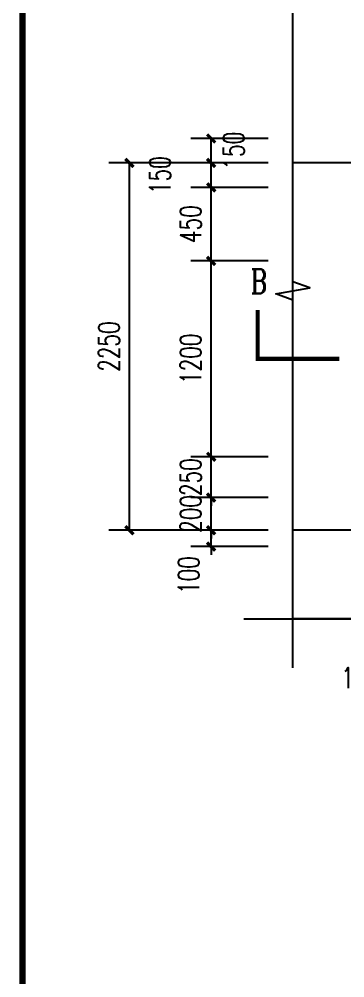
# Model space of a CAD drawing. Extents: x 37906 to 290206, y -18154 to 41246.
# Drawn here: x 80836 to 82828, y 23363 to 29235 of the extents above; entities that cross this region are included whole.
import ezdxf

# ---------------------------------------------------------------- set-up
doc = ezdxf.new("R2010")
doc.units = 0
doc.header["$LTSCALE"] = 1000
doc.header["$MEASUREMENT"] = 0
doc.linetypes.add('DOTE', pattern=[2.42, 2, -0.2, 0.02, -0.2])
for name, color, linetype in [('DIM_SYMB', 3, 'Continuous'), ('DOTE', 1, 'DOTE'), ('ECA_TK', 7, 'Continuous'), ('PUB_DIM', 3, 'Continuous'), ('PUB_TEXT', 7, 'Continuous'), ('tk', 7, 'Continuous')]:
    doc.layers.add(name, color=color, linetype=linetype)
doc.styles.add('_TCH_DIM_T3', font='SIMPLEX', dxfattribs={"width": 0.705882, "bigfont": 'GBCBIG'})
doc.styles.add('_TCH_LABEL', font='COMPLEX', dxfattribs={"bigfont": 'GBCBIG'})
doc.dimstyles.new('_TCH_ARCH&&50', dxfattribs={"dimtxt": 127.5, "dimasz": 50, "dimexe": 125, "dimexo": 150, "dimgap": 61.25, "dimtad": 1, "dimdec": 0, "dimrnd": 5, "dimzin": 0, "dimdsep": 46, "dimtxsty": '_TCH_DIM_T3', "dimblk": 'ARCHTICK', "dimcen": 0.09, "dimclrt": 7, "dimazin": 2, "dimtfac": 1, "dimtdec": 0, "dimtix": 1, "dimtmove": 2, "dimatfit": 3, "dimfxl": 1, "dimtolj": 1, "dimtzin": 0, "dimarcsym": 0})

# ---------------------------------------------------------------- blocks, each defined once
blk = doc.blocks.new('10B_A1E图框')
at = {"layer": 'ECA_TK', "const_width": 0.8}
blk.add_lwpolyline([(831, 10), (831, 584), (18, 584), (18, 10)], close=True, dxfattribs=at)
blk = doc.blocks.new('_ArchTick')
at = {"color": 0, "linetype": 'ByBlock', "const_width": 0.4}
blk.add_lwpolyline([(-0.5, -0.5), (0.5, 0.5)], dxfattribs=at)
blk = doc.blocks.new('*D965')
at = {"layer": 'Defpoints', "color": 0, "transparency": 16777216}
for p in [(83098.2, 25562.3), (83198.2, 25562.3), (83198.2, 25062.3)]:
    blk.add_point(p, dxfattribs=at)
at = {"layer": 'PUB_DIM', "color": 0, "lineweight": -2, "transparency": 16777216}
for p, q in [((83098.2, 25412.3), (83098.2, 24937.3)), ((83198.2, 25412.3), (83198.2, 24937.3)), ((83098.2, 25062.3), (83048.2, 25062.3)), ((83098.2, 25062.3), (83198.2, 25062.3)), ((83198.2, 25062.3), (83248.2, 25062.3))]:
    blk.add_line(p, q, dxfattribs=at)
at = {"layer": 'PUB_DIM', "color": 0, "lineweight": -2, "transparency": 16777216, "xscale": 50, "yscale": 50, "zscale": 50}
blk.add_blockref('_ArchTick', (83098.2, 25062.3), dxfattribs=at)
at = {"layer": 'PUB_DIM', "color": 0, "lineweight": -2, "transparency": 16777216, "xscale": 50, "yscale": 50, "zscale": 50, "rotation": 180}
blk.add_blockref('_ArchTick', (83198.2, 25062.3), dxfattribs=at)
at = {"layer": 'PUB_DIM', "color": 7, "transparency": 16777216, "insert": (82923.2, 25199.8), "char_height": 127.5, "attachment_point": 5, "style": '_TCH_DIM_T3'}
blk.add_mtext('\\A1;100', dxfattribs=at)
blk = doc.blocks.new('*D982')
at = {"layer": 'Defpoints', "color": 0, "transparency": 16777216}
for p in [(82010.4, 26104.7), (82510.4, 26104.7), (82510.4, 26004.7)]:
    blk.add_point(p, dxfattribs=at)
at = {"layer": 'PUB_DIM', "color": 0, "lineweight": -2, "transparency": 16777216}
for p, q in [((82010.4, 26104.7), (82010.4, 26154.7)), ((82360.4, 26104.7), (81885.4, 26104.7)), ((82010.4, 26004.7), (82010.4, 26104.7)), ((82360.4, 26004.7), (81885.4, 26004.7)), ((82010.4, 26004.7), (82010.4, 25954.7))]:
    blk.add_line(p, q, dxfattribs=at)
at = {"layer": 'PUB_DIM', "color": 0, "lineweight": -2, "transparency": 16777216, "xscale": 50, "yscale": 50, "zscale": 50}
for p, rotation in [((82010.4, 26104.7), 270), ((82010.4, 26004.7), 90)]:
    blk.add_blockref('_ArchTick', p, dxfattribs=dict(at, rotation=rotation))
at = {"layer": 'PUB_DIM', "color": 7, "transparency": 16777216, "insert": (81872.9, 25829.7), "char_height": 127.5, "attachment_point": 5, "rotation": 90, "style": '_TCH_DIM_T3'}
blk.add_mtext('\\A1;100', dxfattribs=at)
blk = doc.blocks.new('*D983')
at = {"layer": 'Defpoints', "color": 0, "transparency": 16777216}
for p in [(82010.4, 26304.7), (82510.4, 26304.7), (82510.4, 26104.7)]:
    blk.add_point(p, dxfattribs=at)
at = {"layer": 'PUB_DIM', "color": 0, "lineweight": -2, "transparency": 16777216}
for p, q in [((82010.4, 26304.7), (82010.4, 26354.7)), ((82360.4, 26304.7), (81885.4, 26304.7)), ((82010.4, 26104.7), (82010.4, 26304.7)), ((82360.4, 26104.7), (81885.4, 26104.7)), ((82010.4, 26104.7), (82010.4, 26054.7))]:
    blk.add_line(p, q, dxfattribs=at)
at = {"layer": 'PUB_DIM', "color": 0, "lineweight": -2, "transparency": 16777216, "xscale": 50, "yscale": 50, "zscale": 50}
for p, rotation in [((82010.4, 26304.7), 270), ((82010.4, 26104.7), 90)]:
    blk.add_blockref('_ArchTick', p, dxfattribs=dict(at, rotation=rotation))
at = {"layer": 'PUB_DIM', "color": 7, "transparency": 16777216, "insert": (81885.4, 26204.7), "char_height": 127.5, "attachment_point": 5, "rotation": 90, "style": '_TCH_DIM_T3'}
blk.add_mtext('\\A1;200', dxfattribs=at)
blk = doc.blocks.new('*D984')
at = {"layer": 'Defpoints', "color": 0, "transparency": 16777216}
for p in [(82010.4, 26554.7), (82510.4, 26554.7), (82510.4, 26304.7)]:
    blk.add_point(p, dxfattribs=at)
at = {"layer": 'PUB_DIM', "color": 0, "lineweight": -2, "transparency": 16777216}
for p, q in [((82010.4, 26554.7), (82010.4, 26604.7)), ((82360.4, 26554.7), (81885.4, 26554.7)), ((82010.4, 26304.7), (82010.4, 26554.7)), ((82360.4, 26304.7), (81885.4, 26304.7)), ((82010.4, 26304.7), (82010.4, 26254.7))]:
    blk.add_line(p, q, dxfattribs=at)
at = {"layer": 'PUB_DIM', "color": 0, "lineweight": -2, "transparency": 16777216, "xscale": 50, "yscale": 50, "zscale": 50}
for p, rotation in [((82010.4, 26554.7), 270), ((82010.4, 26304.7), 90)]:
    blk.add_blockref('_ArchTick', p, dxfattribs=dict(at, rotation=rotation))
at = {"layer": 'PUB_DIM', "color": 7, "transparency": 16777216, "insert": (81885.4, 26429.7), "char_height": 127.5, "attachment_point": 5, "rotation": 90, "style": '_TCH_DIM_T3'}
blk.add_mtext('\\A1;250', dxfattribs=at)
blk = doc.blocks.new('*D985')
at = {"layer": 'Defpoints', "color": 0, "transparency": 16777216}
for p in [(82010.4, 27754.7), (82510.4, 27754.7), (82510.4, 26554.7)]:
    blk.add_point(p, dxfattribs=at)
at = {"layer": 'PUB_DIM', "color": 0, "lineweight": -2, "transparency": 16777216}
for p, q in [((82360.4, 27754.7), (81885.4, 27754.7)), ((82010.4, 26554.7), (82010.4, 27754.7)), ((82360.4, 26554.7), (81885.4, 26554.7))]:
    blk.add_line(p, q, dxfattribs=at)
at = {"layer": 'PUB_DIM', "color": 0, "lineweight": -2, "transparency": 16777216, "xscale": 50, "yscale": 50, "zscale": 50}
for p, rotation in [((82010.4, 27754.7), 90), ((82010.4, 26554.7), 270)]:
    blk.add_blockref('_ArchTick', p, dxfattribs=dict(at, rotation=rotation))
at = {"layer": 'PUB_DIM', "color": 7, "transparency": 16777216, "insert": (81885.4, 27154.7), "char_height": 127.5, "attachment_point": 5, "rotation": 90, "style": '_TCH_DIM_T3'}
blk.add_mtext('\\A1;1200', dxfattribs=at)
blk = doc.blocks.new('*D986')
at = {"layer": 'Defpoints', "color": 0, "transparency": 16777216}
for p in [(82010.4, 28204.7), (82510.4, 28204.7), (82510.4, 27754.7)]:
    blk.add_point(p, dxfattribs=at)
at = {"layer": 'PUB_DIM', "color": 0, "lineweight": -2, "transparency": 16777216}
for p, q in [((82360.4, 28204.7), (81885.4, 28204.7)), ((82010.4, 27754.7), (82010.4, 28204.7)), ((82360.4, 27754.7), (81885.4, 27754.7))]:
    blk.add_line(p, q, dxfattribs=at)
at = {"layer": 'PUB_DIM', "color": 0, "lineweight": -2, "transparency": 16777216, "xscale": 50, "yscale": 50, "zscale": 50}
for p, rotation in [((82010.4, 28204.7), 90), ((82010.4, 27754.7), 270)]:
    blk.add_blockref('_ArchTick', p, dxfattribs=dict(at, rotation=rotation))
at = {"layer": 'PUB_DIM', "color": 7, "transparency": 16777216, "insert": (81885.4, 27979.7), "char_height": 127.5, "attachment_point": 5, "rotation": 90, "style": '_TCH_DIM_T3'}
blk.add_mtext('\\A1;450', dxfattribs=at)
blk = doc.blocks.new('*D987')
at = {"layer": 'Defpoints', "color": 0, "transparency": 16777216}
for p in [(82010.4, 28354.7), (82510.4, 28354.7), (82510.4, 28204.7)]:
    blk.add_point(p, dxfattribs=at)
at = {"layer": 'PUB_DIM', "color": 0, "lineweight": -2, "transparency": 16777216}
for p, q in [((82360.4, 28354.7), (81885.4, 28354.7)), ((82010.4, 28204.7), (82010.4, 28354.7)), ((82360.4, 28204.7), (81885.4, 28204.7))]:
    blk.add_line(p, q, dxfattribs=at)
at = {"layer": 'PUB_DIM', "color": 0, "lineweight": -2, "transparency": 16777216, "xscale": 50, "yscale": 50, "zscale": 50}
for p, rotation in [((82010.4, 28354.7), 90), ((82010.4, 28204.7), 270)]:
    blk.add_blockref('_ArchTick', p, dxfattribs=dict(at, rotation=rotation))
at = {"layer": 'PUB_DIM', "color": 7, "transparency": 16777216, "insert": (81697.9, 28279.7), "char_height": 127.5, "attachment_point": 5, "rotation": 90, "style": '_TCH_DIM_T3'}
blk.add_mtext('\\A1;150', dxfattribs=at)
blk = doc.blocks.new('*D988')
at = {"layer": 'Defpoints', "color": 0, "transparency": 16777216}
for p in [(82010.4, 28504.7), (82510.4, 28504.7), (82510.4, 28354.7)]:
    blk.add_point(p, dxfattribs=at)
at = {"layer": 'PUB_DIM', "color": 0, "lineweight": -2, "transparency": 16777216}
for p, q in [((82360.4, 28504.7), (81885.4, 28504.7)), ((82010.4, 28354.7), (82010.4, 28504.7)), ((82360.4, 28354.7), (81885.4, 28354.7))]:
    blk.add_line(p, q, dxfattribs=at)
at = {"layer": 'PUB_DIM', "color": 0, "lineweight": -2, "transparency": 16777216, "xscale": 50, "yscale": 50, "zscale": 50}
for p, rotation in [((82010.4, 28504.7), 90), ((82010.4, 28354.7), 270)]:
    blk.add_blockref('_ArchTick', p, dxfattribs=dict(at, rotation=rotation))
at = {"layer": 'PUB_DIM', "color": 7, "transparency": 16777216, "insert": (82147.9, 28429.7), "char_height": 127.5, "attachment_point": 5, "rotation": 90, "style": '_TCH_DIM_T3'}
blk.add_mtext('\\A1;150', dxfattribs=at)
blk = doc.blocks.new('*D994')
at = {"layer": 'Defpoints', "color": 0, "transparency": 16777216}
for p in [(81510.4, 28354.7), (82510.4, 28354.7), (82510.4, 26104.7)]:
    blk.add_point(p, dxfattribs=at)
at = {"layer": 'PUB_DIM', "color": 0, "lineweight": -2, "transparency": 16777216}
for p, q in [((82360.4, 28354.7), (81385.4, 28354.7)), ((81510.4, 26104.7), (81510.4, 28354.7)), ((82360.4, 26104.7), (81385.4, 26104.7))]:
    blk.add_line(p, q, dxfattribs=at)
at = {"layer": 'PUB_DIM', "color": 0, "lineweight": -2, "transparency": 16777216, "xscale": 50, "yscale": 50, "zscale": 50}
for p, rotation in [((81510.4, 28354.7), 90), ((81510.4, 26104.7), 270)]:
    blk.add_blockref('_ArchTick', p, dxfattribs=dict(at, rotation=rotation))
at = {"layer": 'PUB_DIM', "color": 7, "transparency": 16777216, "insert": (81385.4, 27229.7), "char_height": 127.5, "attachment_point": 5, "rotation": 90, "style": '_TCH_DIM_T3'}
blk.add_mtext('\\A1;2250', dxfattribs=at)

msp = doc.modelspace()

# ---------------------------------------------------------------- linework, layer by layer
msp.add_lwpolyline([(82510.4, 29516), (89142.6, 29516), (89142.6, 25562.3), (82510.4, 25562.3)], close=True)
at = {"layer": 'DIM_SYMB'}
for points in [[(82510.4, 25262.3), (82510.4, 27514.4), (82405.4, 27552.7), (82615.4, 27589.7), (82510.4, 27626.9), (82510.4, 29816)], [(82210.4, 25562.3), (85770.2, 25562.3), (85808.5, 25667.3), (85845.5, 25457.3), (85882.7, 25562.3), (89442.6, 25562.3)]]:
    msp.add_lwpolyline(points, dxfattribs=at)
at = {"layer": 'DIM_SYMB', "const_width": 25}
msp.add_lwpolyline([(82295.7, 27454.7), (82295.7, 27154.7), (82795.7, 27154.7)], dxfattribs=at)
at = {"layer": 'DOTE'}
for p, q in [((89142.6, 28354.7), (82510.4, 28354.7)), ((89142.6, 26104.7), (82510.4, 26104.7))]:
    msp.add_line(p, q, dxfattribs=at)

# ---------------------------------------------------------------- block references
at = {"layer": 'tk', "xscale": 50, "yscale": 50, "zscale": 50}
msp.add_blockref('10B_A1E图框', (79956.2, 11546.3), dxfattribs=at)

# ---------------------------------------------------------------- texts
at = {"layer": 'PUB_TEXT', "style": '_TCH_LABEL', "width": 0.705882}
msp.add_text('B', height=148.8, dxfattribs=at).set_placement((82253.2, 27555.4))

# ---------------------------------------------------------------- dimensions: what is measured, and where the dimension line sits
at = {"layer": 'PUB_DIM'}
for base, p1, p2, angle, picture, middle in [((82010.4, 28504.7), (82510.4, 28354.7), (82510.4, 28504.7), 90, '*D988', (82147.9, 28429.7)), ((82010.4, 28354.7), (82510.4, 28204.7), (82510.4, 28354.7), 90, '*D987', (81697.9, 28279.7)), ((82010.4, 26104.7), (82510.4, 26004.7), (82510.4, 26104.7), 90, '*D982', (81872.9, 25829.7)), ((83198.2, 25062.3), (83098.2, 25562.3), (83198.2, 25562.3), 0, '*D965', (82923.2, 25199.8))]:
    dim = msp.add_linear_dim(base=base, p1=p1, p2=p2, angle=angle, dimstyle='_TCH_ARCH&&50', dxfattribs=at)
    dim.commit()
    dim.dimension.update_dxf_attribs({"geometry": picture, "text_midpoint": middle, "dimtype": 161})
for p1, p2, distance, picture, middle in [((82510.4, 26104.7), (82510.4, 28354.7), 1000, '*D994', (81385.4, 27229.7)), ((82510.4, 27754.7), (82510.4, 28204.7), 500, '*D986', (81885.4, 27979.7)), ((82510.4, 26554.7), (82510.4, 27754.7), 500, '*D985', (81885.4, 27154.7)), ((82510.4, 26304.7), (82510.4, 26554.7), 500, '*D984', (81885.4, 26429.7)), ((82510.4, 26104.7), (82510.4, 26304.7), 500, '*D983', (81885.4, 26204.7))]:
    dim = msp.add_aligned_dim(p1=p1, p2=p2, distance=distance, dimstyle='_TCH_ARCH&&50', dxfattribs=at)
    dim.commit()
    dim.dimension.update_dxf_attribs({"geometry": picture, "text_midpoint": middle})

doc.saveas('drawing.dxf')
